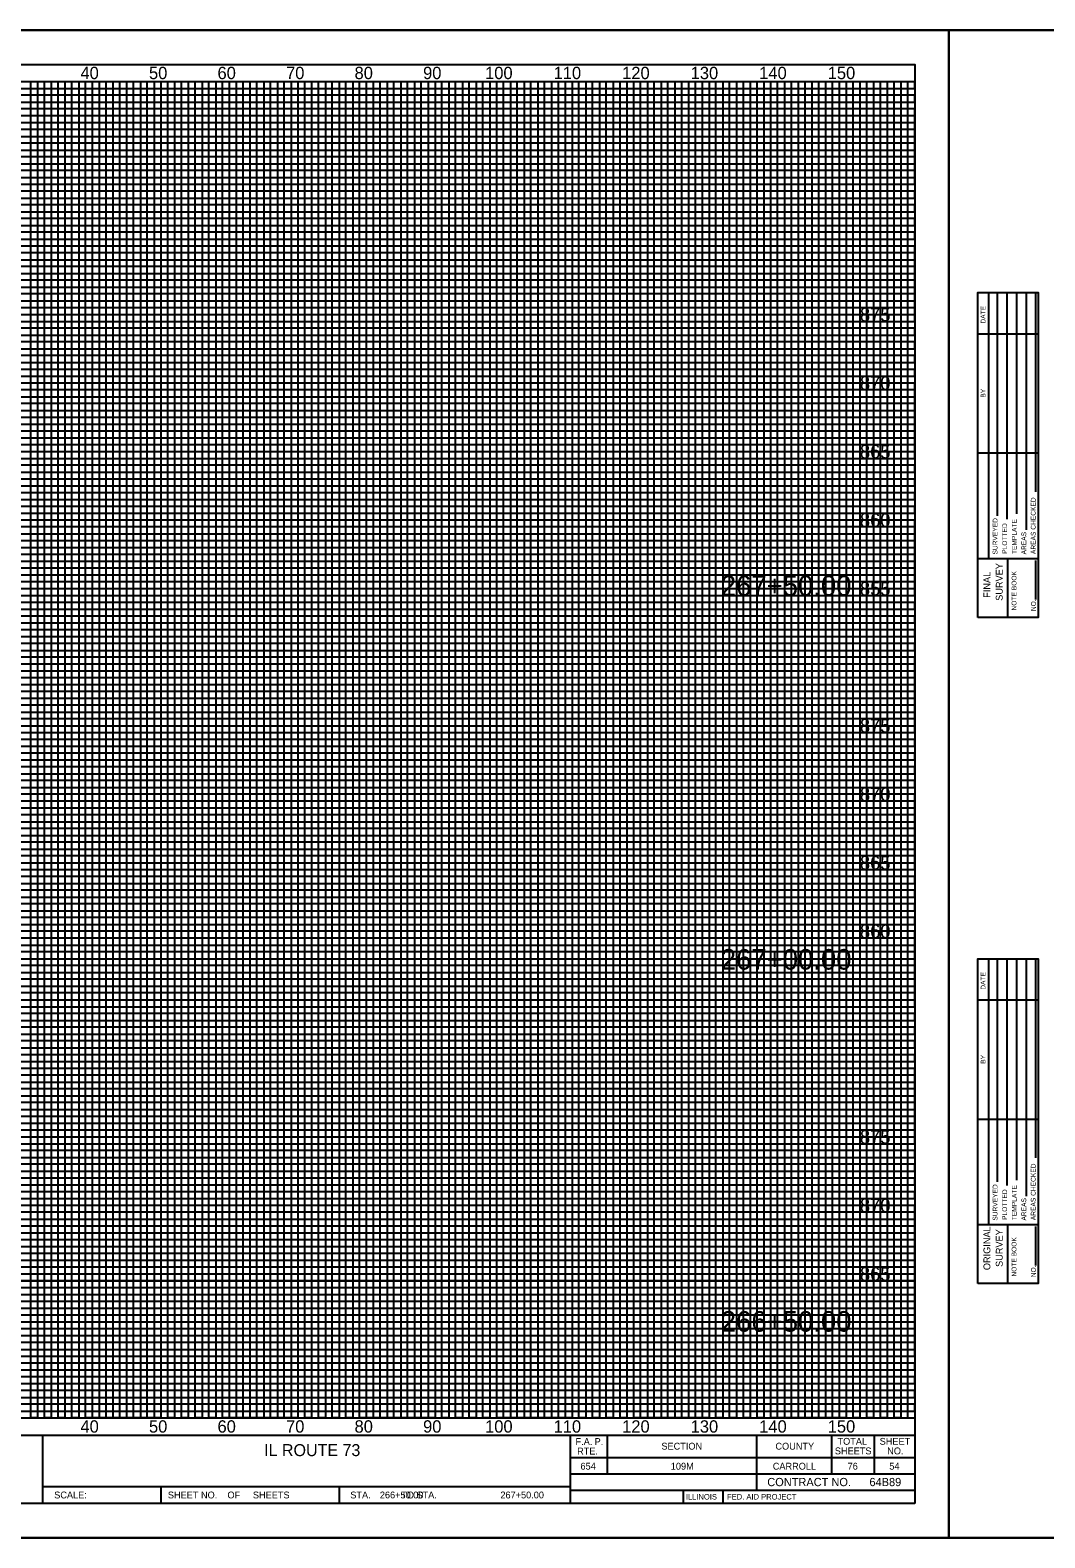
# Model space of a CAD drawing. Extents: x -26 to 24680, y -10 to 21582.
# Drawn here: x 21145.9 to 21294, y 5798.5 to 6018.5 of the extents above; entities that cross this region are included whole.
import ezdxf

# ---------------------------------------------------------------- set-up
doc = ezdxf.new("R2010")
doc.units = 0
for name, color, linetype in [('Sheets_General Details', 7, 'Continuous'), ('Sheets_Minor Grid', 7, 'Continuous'), ('Sheets_Printer Plotting Border', 7, 'Continuous')]:
    doc.layers.add(name, color=color, linetype=linetype)

msp = doc.modelspace()

# ---------------------------------------------------------------- linework, layer by layer
at = {"layer": 'Sheets_General Details'}
for p, q in [((20940.03, 6018.52), (21280.03, 6018.52)), ((21280.01, 6018.52), (21280.03, 6018.52)), ((21280.03, 6018.52), (21280.03, 5798.52)), ((21280.03, 6018.52), (21620.03, 6018.52)), ((21280.03, 5798.52), (21280.03, 6018.52)), ((20955.03, 6011.02), (21275.03, 6011.02)), ((21285.83, 5941.42), (21285.83, 5980.22)), ((21287.13, 5947.67), (21287.13, 5980.13)), ((21288.53, 5947.14), (21288.53, 5980.14)), ((21289.93, 5947.92), (21289.93, 5980.14)), ((21291.33, 5945.59), (21291.33, 5980.13)), ((21292.73, 5951.17), (21292.73, 5980.07)), ((21284.23, 5974.22), (21293.03, 5974.22)), ((21284.23, 5956.82), (21293.03, 5956.82)), ((21284.23, 5941.42), (21293.03, 5941.42)), ((21288.63, 5932.82), (21288.63, 5941.42)), ((21292.73, 5935.44), (21292.73, 5941.15)), ((21285.83, 5844.22), (21285.83, 5883.02)), ((21287.13, 5850.47), (21287.13, 5882.93)), ((21288.53, 5849.94), (21288.53, 5882.94)), ((21289.93, 5850.72), (21289.93, 5882.94)), ((21291.33, 5848.39), (21291.33, 5882.93)), ((21292.73, 5853.97), (21292.73, 5882.87)), ((21284.23, 5877.02), (21293.03, 5877.02)), ((21284.23, 5859.62), (21293.03, 5859.62)), ((21284.23, 5844.22), (21293.03, 5844.22)), ((21288.63, 5835.62), (21288.63, 5844.22)), ((21292.73, 5838.24), (21292.73, 5843.95)), ((20955.03, 5816.02), (21275.03, 5816.02)), ((20955.03, 5813.52), (21275.03, 5813.52)), ((21147.77, 5813.52), (21147.77, 5803.52)), ((21224.77, 5813.52), (21224.77, 5803.52)), ((21230.17, 5813.52), (21230.17, 5807.86)), ((21251.97, 5813.52), (21251.97, 5805.46)), ((21262.89, 5813.52), (21262.89, 5807.86)), ((21269.1, 5813.52), (21269.1, 5807.86)), ((21224.77, 5810.26), (21275.03, 5810.26)), ((21147.77, 5806.02), (21224.77, 5806.02)), ((21165.03, 5806.02), (21165.03, 5803.52)), ((21191.03, 5806.02), (21191.03, 5803.52)), ((21224.77, 5807.86), (21275.03, 5807.86)), ((21224.77, 5805.46), (21275.03, 5805.46)), ((21241.24, 5805.46), (21241.24, 5803.52)), ((21247.04, 5805.46), (21247.04, 5803.52)), ((21280.03, 5798.52), (20940.03, 5798.52)), ((21620.03, 5798.52), (21280.03, 5798.52))]:
    msp.add_line(p, q, dxfattribs=at)
for points in [[(21275.03, 5803.52), (20955.03, 5803.52), (20955.03, 6013.52), (21275.03, 6013.52)], [(21284.23, 5932.82), (21284.23, 5980.22), (21293.03, 5980.22), (21293.03, 5932.82)], [(21284.23, 5835.62), (21284.23, 5883.02), (21293.03, 5883.02), (21293.03, 5835.62)]]:
    msp.add_lwpolyline(points, close=True, dxfattribs=at)
for points in [[(21165.03, 6011.02), (21165.03, 5816.02), (21155.03, 5816.02), (21155.03, 6011.02)], [(21185.03, 6011.02), (21185.03, 5816.02), (21175.03, 5816.02), (21175.03, 6011.02)], [(21205.03, 6011.02), (21205.03, 5816.02), (21195.03, 5816.02), (21195.03, 6011.02)], [(21225.03, 6011.07), (21225.03, 5816.02), (21215.03, 5816.02), (21215.03, 6011.02)], [(21245.03, 6011.02), (21245.03, 5816.02), (21235.03, 5816.02), (21235.03, 6011.02)], [(21265.03, 6011.02), (21265.03, 5816.02), (21255.03, 5816.02), (21255.03, 6011.02)], [(20955.03, 5996.02), (21275.03, 5996.02), (21275.03, 6006.02), (20955.03, 6006.02)], [(20955.03, 5976.02), (21275.03, 5976.02), (21275.03, 5986.02), (20955.03, 5986.02)], [(20955.03, 5956.02), (21275.03, 5956.02), (21275.03, 5966.02), (20955.03, 5966.02)], [(20955.03, 5936.02), (21275.03, 5936.02), (21275.03, 5946.02), (20955.03, 5946.02)], [(20955.03, 5916.02), (21275.03, 5916.02), (21275.03, 5926.02), (20955.03, 5926.02)], [(20955.03, 5896.02), (21275.03, 5896.02), (21275.03, 5906.02), (20955.03, 5906.02)], [(20955.03, 5876.02), (21275.03, 5876.02), (21275.03, 5886.02), (20955.03, 5886.02)], [(20955.03, 5856.02), (21275.03, 5856.02), (21275.03, 5866.02), (20955.03, 5866.02)], [(20955.03, 5836.02), (21275.03, 5836.02), (21275.03, 5846.02), (20955.03, 5846.02)], [(20955.03, 5826.02), (21275.03, 5826.02), (21275.03, 5836.02), (20955.03, 5836.02)]]:
    msp.add_lwpolyline(points, dxfattribs=at)
at = {"layer": 'Sheets_Minor Grid'}
for points in [[(20955.03, 6010.02), (21275.03, 6010.02), (21275.03, 6011.02)], [(21147.03, 6011.02), (21147.03, 5816.02), (21146.03, 5816.02), (21146.03, 6011.02)], [(21149.03, 6011.02), (21149.03, 5816.02), (21148.03, 5816.02), (21148.03, 6011.02)], [(21151.03, 6011.02), (21151.03, 5816.02), (21150.03, 5816.02), (21150.03, 6011.02)], [(21153.03, 6011.02), (21153.03, 5816.02), (21152.03, 5816.02), (21152.03, 6011.02)], [(21156.03, 6011.02), (21156.03, 5816.02), (21154.03, 5816.02), (21154.03, 6011.02)], [(21158.03, 6011.02), (21158.03, 5816.02), (21157.03, 5816.02), (21157.03, 6011.02)], [(21160.03, 6011.02), (21160.03, 5816.02), (21159.03, 5816.02), (21159.03, 6011.02)], [(21162.03, 6011.02), (21162.03, 5816.02), (21161.03, 5816.02), (21161.03, 6011.02)], [(21164.03, 6011.02), (21164.03, 5816.02), (21163.03, 5816.02)], [(21163.03, 5816.02), (21163.03, 6011.02)], [(21167.03, 6011.02), (21167.03, 5816.02), (21166.03, 5816.02), (21166.03, 6011.02)], [(21169.03, 6011.02), (21169.03, 5816.02), (21168.03, 5816.02), (21168.03, 6011.02)], [(21171.03, 6011.02), (21171.03, 5816.02), (21170.03, 5816.02), (21170.03, 6011.02)], [(21173.03, 6011.02), (21173.03, 5816.02), (21172.03, 5816.02), (21172.03, 6011.02)], [(21176.03, 6011.02), (21176.03, 5816.02), (21174.03, 5816.02), (21174.03, 6011.02)], [(21178.03, 6011.02), (21178.03, 5816.02), (21177.03, 5816.02), (21177.03, 6011.02)], [(21180.03, 6011.02), (21180.03, 5816.02), (21179.03, 5816.02), (21179.03, 6011.02)], [(21182.03, 6011.02), (21182.03, 5816.02), (21181.03, 5816.02), (21181.03, 6011.02)], [(21184.03, 6011.02), (21184.03, 5816.02), (21183.03, 5816.02), (21183.03, 6011.02)], [(21187.03, 6011.02), (21187.03, 5816.02), (21186.03, 5816.02), (21186.03, 6011.02)], [(21189.03, 6011.02), (21189.03, 5816.02), (21188.03, 5816.02), (21188.03, 6011.02)], [(21191.03, 6011.02), (21191.03, 5816.02), (21190.03, 5816.02), (21190.03, 6011.02)], [(21193.03, 6011.02), (21193.03, 5816.02), (21192.03, 5816.02), (21192.03, 6011.02)], [(21196.03, 6011.02), (21196.03, 5816.02), (21194.03, 5816.02), (21194.03, 6011.02)], [(21198.03, 6011.02), (21198.03, 5816.02), (21197.03, 5816.02), (21197.03, 6011.02)], [(21200.03, 6011.02), (21200.03, 5816.02), (21199.03, 5816.02), (21199.03, 6011.02)], [(21202.03, 6011.02), (21202.03, 5816.02), (21201.03, 5816.02), (21201.03, 6011.02)], [(21204.03, 6011.02), (21204.03, 5816.02), (21203.03, 5816.02), (21203.03, 6011.02)], [(21207.03, 6011.02), (21207.03, 5816.02), (21206.03, 5816.02), (21206.03, 6011.02)], [(21209.03, 6011.02), (21209.03, 5816.02), (21208.03, 5816.02), (21208.03, 6011.02)], [(21211.03, 6011.02), (21211.03, 5816.02), (21210.03, 5816.02), (21210.03, 6011.02)], [(21213.03, 6011.02), (21213.03, 5816.02), (21212.03, 5816.02), (21212.03, 6011.02)], [(21216.03, 6011.02), (21216.03, 5816.02), (21214.03, 5816.02), (21214.03, 6011.02)], [(21218.03, 6011.02), (21218.03, 5816.02), (21217.03, 5816.02), (21217.03, 6011.02)], [(21220.03, 6011.02), (21220.03, 5816.02), (21219.03, 5816.02)], [(21219.03, 5816.02), (21219.03, 6011.02)], [(21222.03, 6011.02), (21222.03, 5816.02), (21221.03, 5816.02), (21221.03, 6011.02)], [(21224.03, 6011.02), (21224.03, 5816.02), (21223.03, 5816.02), (21223.03, 6011.02)], [(21227.03, 6011.02), (21227.03, 5816.02), (21226.03, 5816.02), (21226.03, 6011.02)], [(21229.03, 6011.02), (21229.03, 5816.02), (21228.03, 5816.02), (21228.03, 6011.02)], [(21231.03, 6011.02), (21231.03, 5816.02), (21230.03, 5816.02), (21230.03, 6011.02)], [(21233.03, 6011.02), (21233.03, 5816.02), (21232.03, 5816.02), (21232.03, 6011.02)], [(21236.03, 6011.02), (21236.03, 5816.02), (21234.03, 5816.02), (21234.03, 6011.02)], [(21238.03, 6011.02), (21238.03, 5816.02), (21237.03, 5816.02), (21237.03, 6011.02)], [(21240.03, 6011.02), (21240.03, 5816.02), (21239.03, 5816.02), (21239.03, 6011.02)], [(21242.03, 6011.02), (21242.03, 5816.02), (21241.03, 5816.02), (21241.03, 6011.02)], [(21244.03, 6011.02), (21244.03, 5816.02), (21243.03, 5816.02), (21243.03, 6011.02)], [(21247.03, 6011.02), (21247.03, 5816.02), (21246.03, 5816.02), (21246.03, 6011.02)], [(21249.03, 6011.02), (21249.03, 5816.02), (21248.03, 5816.02), (21248.03, 6011.02)], [(21251.03, 6011.02), (21251.03, 5816.02), (21250.03, 5816.02), (21250.03, 6011.02)], [(21253.03, 6011.02), (21253.03, 5816.02), (21252.03, 5816.02), (21252.03, 6011.02)], [(21256.03, 6011.02), (21256.03, 5816.02), (21254.03, 5816.02), (21254.03, 6011.02)], [(21258.03, 6011.02), (21258.03, 5816.02), (21257.03, 5816.02), (21257.03, 6011.02)], [(21260.03, 6011.02), (21260.03, 5816.02), (21259.03, 5816.02), (21259.03, 6011.02)], [(21262.03, 6011.02), (21262.03, 5816.02), (21261.03, 5816.02), (21261.03, 6011.02)], [(21264.03, 6011.02), (21264.03, 5816.02), (21263.03, 5816.02), (21263.03, 6011.02)], [(21267.03, 6011.02), (21267.03, 5816.02), (21266.03, 5816.02), (21266.03, 6011.02)], [(21269.03, 6011.02), (21269.03, 5816.02), (21268.03, 5816.02), (21268.03, 6011.02)], [(21271.03, 6011.02), (21271.03, 5816.02), (21270.03, 5816.02), (21270.03, 6011.02)], [(21273.03, 6011.02), (21273.03, 5816.02), (21272.03, 5816.02), (21272.03, 6011.02)], [(21274.03, 5816.02), (21274.03, 6011.02)], [(20955.03, 6008.02), (21275.03, 6008.02), (21275.03, 6009.02), (20955.03, 6009.02)], [(20955.03, 6005.02), (21275.03, 6005.02), (21275.03, 6007.02), (20955.03, 6007.02)], [(20955.03, 6003.02), (21275.03, 6003.02), (21275.03, 6004.02), (20955.03, 6004.02)], [(20955.03, 6001.02), (21275.03, 6001.02), (21275.03, 6002.02), (20955.03, 6002.02)], [(20955.03, 5999.02), (21275.03, 5999.02), (21275.03, 6000.02), (20955.03, 6000.02)], [(20955.03, 5997.02), (21275.03, 5997.02), (21275.03, 5998.02), (20955.03, 5998.02)], [(20955.03, 5994.02), (21275.03, 5994.02), (21275.03, 5995.02), (20955.03, 5995.02)], [(20955.03, 5992.02), (21275.03, 5992.02), (21275.03, 5993.02), (20955.03, 5993.02)], [(20955.03, 5990.02), (21275.03, 5990.02), (21275.03, 5991.02), (20955.03, 5991.02)], [(20955.03, 5988.02), (21275.03, 5988.02), (21275.03, 5989.02), (20955.03, 5989.02)], [(20955.03, 5985.02), (21275.03, 5985.02), (21275.03, 5987.02), (20955.03, 5987.02)], [(20955.03, 5983.02), (21275.03, 5983.02), (21275.03, 5984.02), (20955.03, 5984.02)], [(20955.03, 5981.02), (21275.03, 5981.02), (21275.03, 5982.02), (20955.03, 5982.02)], [(20955.03, 5979.02), (21275.03, 5979.02), (21275.03, 5980.02), (20955.03, 5980.02)], [(20955.03, 5977.02), (21275.03, 5977.02), (21275.03, 5978.02), (20955.03, 5978.02)], [(20955.03, 5974.02), (21275.03, 5974.02), (21275.03, 5975.02), (20955.03, 5975.02)], [(20955.03, 5972.02), (21275.03, 5972.02), (21275.03, 5973.02), (20955.03, 5973.02)], [(20955.03, 5970.02), (21275.03, 5970.02), (21275.03, 5971.02), (20955.03, 5971.02)], [(20955.03, 5968.02), (21275.03, 5968.02), (21275.03, 5969.02), (20955.03, 5969.02)], [(20955.03, 5965.02), (21275.03, 5965.02), (21275.03, 5967.02), (20955.03, 5967.02)], [(20955.03, 5963.02), (21275.03, 5963.02), (21275.03, 5964.02), (20955.03, 5964.02)], [(20955.03, 5961.02), (21275.03, 5961.02), (21275.03, 5962.02), (20955.03, 5962.02)], [(20955.03, 5959.02), (21275.03, 5959.02), (21275.03, 5960.02), (20955.03, 5960.02)], [(20955.03, 5957.02), (21275.03, 5957.02), (21275.03, 5958.02), (20955.03, 5958.02)], [(20955.03, 5954.02), (21275.03, 5954.02), (21275.03, 5955.02), (20955.03, 5955.02)], [(20955.03, 5952.02), (21275.03, 5952.02), (21275.03, 5953.02), (20955.03, 5953.02)], [(20955.03, 5950.02), (21275.03, 5950.02), (21275.03, 5951.02), (20955.03, 5951.02)], [(20955.03, 5948.02), (21275.03, 5948.02), (21275.03, 5949.02), (20955.03, 5949.02)], [(20955.03, 5945.02), (21275.03, 5945.02), (21275.03, 5947.02), (20955.03, 5947.02)], [(20955.03, 5943.02), (21275.03, 5943.02), (21275.03, 5944.02), (20955.03, 5944.02)], [(20955.03, 5941.02), (21275.03, 5941.02), (21275.03, 5942.02), (20955.03, 5942.02)], [(20955.03, 5939.02), (21275.03, 5939.02), (21275.03, 5940.02), (20955.03, 5940.02)], [(20955.03, 5937.02), (21275.03, 5937.02), (21275.03, 5938.02), (20955.03, 5938.02)], [(20955.03, 5934.02), (21275.03, 5934.02), (21275.03, 5935.02), (20955.03, 5935.02)], [(20955.03, 5932.02), (21275.03, 5932.02), (21275.03, 5933.02), (20955.03, 5933.02)], [(20955.03, 5930.02), (21275.03, 5930.02), (21275.03, 5931.02), (20955.03, 5931.02)], [(20955.03, 5928.02), (21275.03, 5928.02), (21275.03, 5929.02), (20955.03, 5929.02)], [(20955.03, 5925.02), (21275.03, 5925.02), (21275.03, 5927.02), (20955.03, 5927.02)], [(20955.03, 5923.02), (21275.03, 5923.02), (21275.03, 5924.02), (20955.03, 5924.02)], [(20955.03, 5921.02), (21275.03, 5921.02), (21275.03, 5922.02), (20955.03, 5922.02)], [(20955.03, 5919.02), (21275.03, 5919.02), (21275.03, 5920.02), (20955.03, 5920.02)], [(20955.03, 5917.02), (21275.03, 5917.02), (21275.03, 5918.02), (20955.03, 5918.02)], [(20955.03, 5914.02), (21275.03, 5914.02), (21275.03, 5915.02), (20955.03, 5915.02)], [(20955.03, 5912.02), (21275.03, 5912.02), (21275.03, 5913.02), (20955.03, 5913.02)], [(20955.03, 5910.02), (21275.03, 5910.02), (21275.03, 5911.02), (20955.03, 5911.02)], [(20955.03, 5908.02), (21275.03, 5908.02), (21275.03, 5909.02), (20955.03, 5909.02)], [(20955.03, 5905.02), (21275.03, 5905.02), (21275.03, 5907.02), (20955.03, 5907.02)], [(20955.03, 5903.02), (21275.03, 5903.02), (21275.03, 5904.02), (20955.03, 5904.02)], [(20955.03, 5901.02), (21275.03, 5901.02), (21275.03, 5902.02), (20955.03, 5902.02)], [(20955.03, 5899.02), (21275.03, 5899.02), (21275.03, 5900.02), (20955.03, 5900.02)], [(20955.03, 5897.02), (21275.03, 5897.02), (21275.03, 5898.02), (20955.03, 5898.02)], [(20955.03, 5894.02), (21275.03, 5894.02), (21275.03, 5895.02), (20955.03, 5895.02)], [(20955.03, 5892.02), (21275.03, 5892.02), (21275.03, 5893.02), (20955.03, 5893.02)], [(20955.03, 5890.02), (21275.03, 5890.02), (21275.03, 5891.02), (20955.03, 5891.02)], [(20955.03, 5888.02), (21275.03, 5888.02), (21275.03, 5889.02), (20955.03, 5889.02)], [(20955.03, 5885.02), (21275.03, 5885.02), (21275.03, 5887.02), (20955.03, 5887.02)], [(20955.03, 5883.02), (21275.03, 5883.02), (21275.03, 5884.02), (20955.03, 5884.02)], [(20955.03, 5881.02), (21275.03, 5881.02), (21275.03, 5882.02), (20955.03, 5882.02)], [(20955.03, 5879.02), (21275.03, 5879.02), (21275.03, 5880.02), (20955.03, 5880.02)], [(20955.03, 5877.02), (21275.03, 5877.02), (21275.03, 5878.02), (20955.03, 5878.02)], [(20955.03, 5874.02), (21275.03, 5874.02), (21275.03, 5875.02), (20955.03, 5875.02)], [(20955.03, 5872.02), (21275.03, 5872.02), (21275.03, 5873.02), (20955.03, 5873.02)], [(20955.03, 5870.02), (21275.03, 5870.02), (21275.03, 5871.02), (20955.03, 5871.02)], [(20955.03, 5868.02), (21275.03, 5868.02), (21275.03, 5869.02), (20955.03, 5869.02)], [(20955.03, 5865.02), (21275.03, 5865.02), (21275.03, 5867.02), (20955.03, 5867.02)], [(20955.03, 5863.02), (21275.03, 5863.02), (21275.03, 5864.02), (20955.03, 5864.02)], [(20955.03, 5861.02), (21275.03, 5861.02), (21275.03, 5862.02), (20955.03, 5862.02)], [(20955.03, 5859.02), (21275.03, 5859.02), (21275.03, 5860.02), (20955.03, 5860.02)], [(20955.03, 5857.02), (21275.03, 5857.02), (21275.03, 5858.02), (20955.03, 5858.02)], [(20955.03, 5854.02), (21275.03, 5854.02), (21275.03, 5855.02), (20955.03, 5855.02)], [(20955.03, 5852.02), (21275.03, 5852.02), (21275.03, 5853.02), (20955.03, 5853.02)], [(20955.03, 5850.02), (21275.03, 5850.02), (21275.03, 5851.02), (20955.03, 5851.02)], [(20955.03, 5848.02), (21275.03, 5848.02), (21275.03, 5849.02), (20955.03, 5849.02)], [(20955.03, 5845.02), (21275.03, 5845.02), (21275.03, 5847.02), (20955.03, 5847.02)], [(20955.03, 5843.02), (21275.03, 5843.02), (21275.03, 5844.02), (20955.03, 5844.02)], [(20955.03, 5841.02), (21275.03, 5841.02), (21275.03, 5842.02), (20955.03, 5842.02)], [(20955.03, 5839.02), (21275.03, 5839.02), (21275.03, 5840.02), (20955.03, 5840.02)], [(20955.03, 5837.02), (21275.03, 5837.02), (21275.03, 5838.02), (20955.03, 5838.02)], [(20955.03, 5834.02), (21275.03, 5834.02), (21275.03, 5835.02), (20955.03, 5835.02)], [(20955.03, 5832.02), (21275.03, 5832.02), (21275.03, 5833.02), (20955.03, 5833.02)], [(20955.03, 5830.02), (21275.03, 5830.02), (21275.03, 5831.02), (20955.03, 5831.02)], [(20955.03, 5828.02), (21275.03, 5828.02), (21275.03, 5829.02), (20955.03, 5829.02)], [(20955.03, 5825.02), (21275.03, 5825.02), (21275.03, 5827.02), (20955.03, 5827.02)], [(20955.03, 5823.02), (21275.03, 5823.02), (21275.03, 5824.02), (20955.03, 5824.02)], [(20955.03, 5821.02), (21275.03, 5821.02), (21275.03, 5822.02), (20955.03, 5822.02)], [(20955.03, 5819.02), (21275.03, 5819.02), (21275.03, 5820.02), (20955.03, 5820.02)], [(20955.03, 5817.02), (21275.03, 5817.02), (21275.03, 5818.02), (20955.03, 5818.02)]]:
    msp.add_lwpolyline(points, dxfattribs=at)
at = {"layer": 'Sheets_Printer Plotting Border'}
for points in [[(20940.03, 5798.52), (21280.03, 5798.52), (21280.03, 6018.52), (20940.03, 6018.52)], [(21280.03, 5798.52), (21620.03, 5798.52), (21620.03, 6018.52), (21280.03, 6018.52)]]:
    msp.add_lwpolyline(points, close=True, dxfattribs=at)

# ---------------------------------------------------------------- texts
at = {"layer": 'Sheets_General Details'}
for s, height, p in [('40', 1.8, (21153.29, 6011.37)), ('50', 1.8, (21163.29, 6011.37)), ('60', 1.8, (21173.29, 6011.37)), ('70', 1.8, (21183.29, 6011.37)), ('80', 1.8, (21193.29, 6011.37)), ('90', 1.8, (21203.29, 6011.37)), ('100', 1.8, (21212.34, 6011.37)), ('110', 1.8, (21222.34, 6011.37)), ('120', 1.8, (21232.34, 6011.37)), ('130', 1.8, (21242.34, 6011.37)), ('140', 1.8, (21252.34, 6011.37)), ('150', 1.8, (21262.34, 6011.37)), ('875', 2, (21267.04, 5976.02)), ('870', 2, (21267.04, 5966.02)), ('865', 2, (21267.04, 5956.02)), ('860', 2, (21267.04, 5946.02)), ('267+50.00', 3, (21246.74, 5935.95)), ('855', 2, (21267.04, 5936.02)), ('875', 2, (21267.04, 5916.02)), ('870', 2, (21267.04, 5906.02)), ('865', 2, (21267.04, 5896.02)), ('860', 2, (21267.04, 5886.02)), ('267+00.00', 3, (21246.74, 5881.43)), ('875', 2, (21267.04, 5856.02)), ('870', 2, (21267.04, 5846.02)), ('865', 2, (21267.04, 5836.02)), ('266+50.00', 3, (21246.74, 5828.6)), ('40', 1.8, (21153.29, 5813.87)), ('50', 1.8, (21163.29, 5813.87)), ('60', 1.8, (21173.29, 5813.87)), ('70', 1.8, (21183.29, 5813.87)), ('80', 1.8, (21193.29, 5813.87)), ('90', 1.8, (21203.29, 5813.87)), ('100', 1.8, (21212.34, 5813.87)), ('110', 1.8, (21222.34, 5813.87)), ('120', 1.8, (21232.34, 5813.87)), ('130', 1.8, (21242.34, 5813.87)), ('140', 1.8, (21252.34, 5813.87)), ('150', 1.8, (21262.34, 5813.87)), ('F.A. ', 1, (21225.54, 5812.07)), ('P.', 1, (21228.32, 5812.07)), ('SECTION', 1, (21238.07, 5811.39)), ('COUNTY', 1, (21254.71, 5811.39)), ('TOTAL', 1, (21263.77, 5812.1)), ('SHEET', 1, (21269.92, 5812.1)), ('IL ROUTE 73', 1.75, (21180.09, 5810.44)), ('RTE.', 1, (21225.77, 5810.67)), ('SHEETS', 1, (21263.38, 5810.7)), ('NO.', 1, (21271.02, 5810.7)), ('654', 1, (21226.26, 5808.47)), ('109M', 1, (21239.44, 5808.47)), ('CARROLL', 1, (21254.32, 5808.47)), ('76', 1, (21265.24, 5808.47)), ('54', 1, (21271.33, 5808.47)), ('CONTRACT NO.      ', 1.2, (21253.52, 5806.06)), ('64B89', 1.2, (21268.43, 5806.06)), ('SCALE:          ', 1, (21149.46, 5804.27)), ('SHEET NO.    OF     SHEETS', 1, (21166.05, 5804.27)), ('STA.            TO STA.            ', 1, (21192.67, 5804.27)), ('266+50.00', 1, (21196.98, 5804.27)), ('267+50.00', 1, (21214.57, 5804.27)), ('ILLINOIS', 0.8, (21241.63, 5804.11)), ('FED. AID PROJECT', 0.8, (21247.65, 5804.11))]:
    msp.add_text(s, height=height, dxfattribs=at).set_placement(p)
for s, height, p in [('DATE', 0.7, (21285.36, 5975.7)), ('BY', 0.7, (21285.36, 5964.89)), ('AREAS CHECKED', 0.7, (21292.68, 5942.07)), ('SURVEYED', 0.7, (21287.11, 5942)), ('TEMPLATE', 0.7, (21289.91, 5942.07)), ('PLOTTED', 0.7, (21288.51, 5942.11)), ('AREAS', 0.7, (21291.31, 5942.02)), ('SURVEY', 1, (21287.87, 5935.25)), ('FINAL', 1, (21286.07, 5935.69)), ('NOTE BOOK', 0.7, (21289.88, 5933.84)), ('NO.', 0.7, (21292.71, 5933.74)), ('DATE', 0.7, (21285.36, 5878.5)), ('BY', 0.7, (21285.36, 5867.69)), ('AREAS CHECKED', 0.7, (21292.68, 5844.87)), ('SURVEYED', 0.7, (21287.11, 5844.8)), ('PLOTTED', 0.7, (21288.51, 5844.91)), ('TEMPLATE', 0.7, (21289.91, 5844.87)), ('AREAS', 0.7, (21291.31, 5844.82)), ('ORIGINAL', 1, (21286.07, 5837.58)), ('SURVEY', 1, (21287.87, 5838.05)), ('NOTE BOOK', 0.7, (21289.88, 5836.64)), ('NO.', 0.7, (21292.71, 5836.54))]:
    msp.add_text(s, height=height, rotation=90, dxfattribs=at).set_placement(p)

doc.saveas('drawing.dxf')
